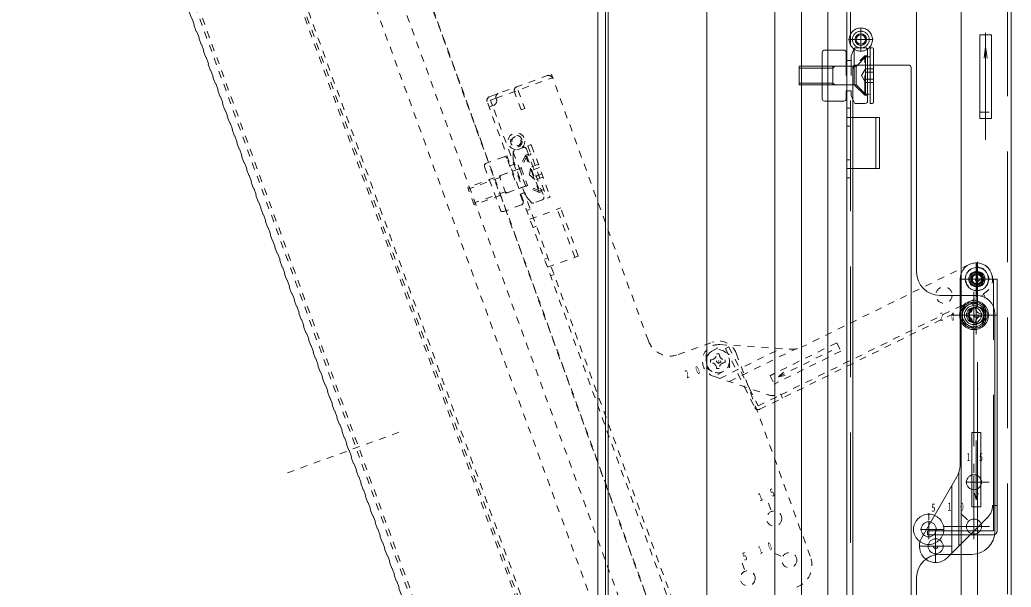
# Model space of a CAD drawing. Units: millimetres, scale not verified. Extents: x -63 to 62, y -56 to 57.
# Drawn here: x 24.46 to 38.68, y 11.03 to 19.17 of the extents above; entities that cross this region are included whole.
import ezdxf
from ezdxf.enums import TextEntityAlignment as Align

# ---------------------------------------------------------------- set-up
doc = ezdxf.new("R2010")
doc.units = ezdxf.units.MM
doc.header["$LTSCALE"] = 0.125
doc.header["$PDMODE"] = 32
doc.header["$PDSIZE"] = 0.0625
for name, pattern in [('USER1', [50.8, 31.75, -6.35, 6.35, -6.35]), ('USER2', [6.36, 0.01, -6.35]), ('USER3', [19.05, 12.7, -6.35]), ('USER4', [63.5, 31.75, -6.35, 6.35, -6.35, 6.35, -6.35]), ('USER5', [1.4, 0.7, -0.7])]:
    doc.linetypes.add(name, pattern=pattern)
doc.layers.add('0-5_GAIKEI', color=7, linetype='USER5', lineweight=18)
doc.layers.add('0-7_S3', color=3, linetype='USER5', lineweight=18)
doc.styles.add('ＭＳ ゴシック', font='')
doc.styles.get('ＭＳ ゴシック').set_extended_font_data('MS Gothic')

msp = doc.modelspace()

# ---------------------------------------------------------------- linework, layer by layer
at = {"layer": '0-5_GAIKEI', "linetype": 'Continuous'}
for p, q in [((34.313, 29.6289), (34.313, 1.4956)), ((32.7482, 1.747), (32.7482, 29.3776)), ((36.0497, 8.7957), (36.0497, 23.4738))]:
    msp.add_line(p, q, dxfattribs=at)
at = {"layer": '0-5_GAIKEI', "color": 1, "linetype": 'Continuous'}
for p, q in [((32.8575, 1.5993), (32.8575, 29.5252)), ((32.8959, 29.5252), (32.8959, 1.5993)), ((35.2854, 23.2155), (35.2854, 7.5124)), ((35.6681, 7.6274), (35.6681, 23.1005)), ((36.0497, 19.0399), (36.0497, 19.3935))]:
    msp.add_line(p, q, dxfattribs=at)
at = {"layer": '0-5_GAIKEI'}
for p, q in [((25.8074, 26.7232), (35.42, 0.3129)), ((25.8387, 26.7346), (35.4513, 0.3243)), ((34.0495, -0.0755), (24.5079, 26.1399)), ((24.5439, 26.153), (34.0856, -0.0624)), ((33.8963, 0.0258), (24.4557, 25.9637)), ((24.4613, 25.9658), (33.9019, 0.0279)), ((29.5713, 21.543), (34.5832, 7.7728)), ((34.5864, 7.7782), (29.5758, 21.5447)), ((30.9666, 17.7236), (29.6608, 21.3112)), ((30.9666, 17.7236), (29.6608, 21.3112)), ((34.6274, 6.5498), (29.3449, 21.0633)), ((28.946, 21.0405), (34.3072, 6.3108)), ((30.9666, 17.7236), (29.7817, 20.979)), ((31.1937, 18.071), (32.0812, 18.394)), ((33.4733, 14.5691), (32.0812, 18.394)), ((31.647, 17.8813), (31.552, 18.1423)), ((31.6042, 18.1613), (31.6992, 17.9003)), ((36.3333, 3.7875), (31.1604, 17.9999)), ((31.1882, 17.9236), (31.254, 17.9475)), ((31.2383, 17.9418), (31.2098, 18.0201)), ((36.3561, 3.8809), (31.2383, 17.9418)), ((31.2881, 18.0486), (31.2938, 18.033)), ((31.647, 17.8813), (31.6992, 17.9003)), ((31.0875, 17.3913), (30.9666, 17.7236)), ((31.7766, 17.3786), (31.7453, 17.3672)), ((31.7453, 17.3672), (32.0189, 16.6155)), ((31.798, 17.3687), (32.0602, 16.6483)), ((31.5316, 17.1657), (31.5316, 17.2661)), ((31.5349, 17.2805), (31.6684, 16.9136)), ((31.6797, 17.3433), (31.5535, 17.2974)), ((31.7283, 17.2192), (31.651, 17.0533)), ((31.7509, 17.2451), (31.7117, 17.2309)), ((31.7117, 17.2309), (31.8086, 16.9646)), ((31.7224, 17.3234), (31.9732, 16.6343)), ((31.7753, 17.2363), (31.7283, 17.2192)), ((31.7283, 17.2192), (31.9108, 16.718)), ((31.123, 17.0698), (31.351, 16.4433)), ((31.4029, 17.2071), (31.1429, 17.1125)), ((31.5596, 16.874), (31.4456, 17.1872)), ((31.5544, 17.1027), (31.4855, 17.0776)), ((31.6285, 16.8991), (31.5316, 17.1653)), ((31.8955, 17.1007), (31.786, 17.0608)), ((31.6435, 17.0464), (30.8812, 16.7689)), ((31.621, 17.0382), (31.1914, 16.8818)), ((31.4266, 16.6837), (31.3354, 16.9343)), ((31.344, 16.9108), (31.3589, 16.9428)), ((31.6482, 17.0494), (31.7402, 16.7966)), ((31.7663, 16.9492), (31.786, 17.0608)), ((31.7663, 16.9492), (31.8531, 16.8764)), ((31.9123, 17.0546), (31.8028, 17.0147)), ((31.9055, 16.6984), (31.8086, 16.9646)), ((31.9459, 16.9624), (31.8363, 16.9225)), ((31.344, 16.9108), (30.8897, 16.7454)), ((31.7347, 16.7958), (30.9724, 16.5184)), ((31.7133, 16.788), (31.2826, 16.6313)), ((31.9108, 16.718), (31.7449, 16.7954)), ((31.9627, 16.9162), (31.8531, 16.8764)), ((30.9724, 16.5184), (30.8812, 16.7689)), ((31.4181, 16.7072), (30.9638, 16.5418)), ((31.4181, 16.7072), (31.4501, 16.6922)), ((31.7026, 16.6955), (31.6337, 16.6704)), ((31.6337, 16.6704), (31.6736, 16.5607)), ((31.6431, 16.6738), (31.6932, 16.692)), ((31.7026, 16.6955), (31.7254, 16.6328)), ((31.9447, 16.7126), (31.9055, 16.6984)), ((31.9577, 16.7351), (31.9108, 16.718)), ((31.6537, 16.518), (31.3937, 16.4234)), ((31.7257, 16.6325), (31.7902, 16.5556)), ((31.9533, 16.5916), (31.8272, 16.5457)), ((32.0503, 16.6269), (32.0189, 16.6155)), ((31.7286, 16.4389), (31.7787, 16.4571)), ((31.7742, 16.3136), (32.2159, 16.4743)), ((32.4166, 15.767), (32.1658, 16.4561)), ((32.4667, 15.7852), (32.2159, 16.4743)), ((31.817, 16.1961), (31.8671, 16.2144)), ((31.9823, 15.7419), (32.0324, 15.7602)), ((32.025, 15.6245), (32.4667, 15.7852)), ((38.0749, 15.6626), (35.6794, 14.481)), ((32.0706, 15.4992), (32.1208, 15.5174)), ((35.3726, 13.7944), (38.2873, 15.2322)), ((38.2814, 15.2441), (38.3109, 15.1843)), ((35.0704, 13.5858), (38.3109, 15.1843)), ((33.9006, 14.3699), (34.3924, 14.5488)), ((34.4975, 14.5135), (35.5102, 14.4473)), ((36.1757, 14.5399), (35.219, 14.068)), ((36.1757, 14.5399), (36.2347, 14.4203)), ((34.4699, 14.4683), (34.3033, 14.3721)), ((34.3033, 14.3721), (34.3033, 14.1797)), ((34.4502, 14.3792), (34.4896, 14.3792)), ((34.6366, 14.3721), (34.4699, 14.4683)), ((34.4988, 14.0287), (35.3665, 14.4567)), ((34.5801, 14.4591), (34.628, 14.4827)), ((34.5801, 14.4591), (34.8515, 13.909)), ((34.628, 14.4827), (34.9229, 13.8848)), ((34.6327, 13.9832), (35.5787, 14.4499)), ((34.6366, 14.1797), (34.6366, 14.3721)), ((34.7341, 14.3895), (35.8001, 11.4608)), ((36.2347, 14.4203), (35.2781, 13.9484)), ((35.3382, 14.0525), (36.1032, 14.4298)), ((34.3666, 14.2956), (34.3666, 14.2562)), ((34.5733, 14.2956), (34.5733, 14.2562)), ((34.3033, 14.1797), (34.4699, 14.0834)), ((34.4502, 14.1726), (34.4896, 14.1726)), ((34.4699, 14.0834), (34.6366, 14.1797)), ((35.3382, 14.0525), (35.4136, 14.1186)), ((34.4073, 14.0597), (35.1885, 13.7947)), ((35.219, 14.068), (35.2781, 13.9484)), ((35.3382, 14.0525), (35.436, 14.0718)), ((34.8515, 13.909), (34.9989, 13.6101)), ((34.9229, 13.8848), (35.0468, 13.6337)), ((35.3667, 13.8064), (35.3962, 13.7466)), ((38.202, 13.88), (38.2024, 13.88)), ((35.0468, 13.6337), (35.3726, 13.7944)), ((28.2957, 12.6744), (29.9259, 13.2677)), ((35.2325, 12.1432), (35.1869, 12.2685)), ((35.3746, 11.4771), (35.2537, 11.5335)), ((34.8527, 11.2862), (34.8185, 11.3802))]:
    msp.add_line(p, q, dxfattribs=at)
for points in [[(35.9032, 1.9259), (35.0602, 1.5328), (27.6788, 21.8131)], [(31.2098, 18.0201), (31.2881, 18.0486), (32.0994, 18.3439)], [(31.7117, 17.2309), (31.6221, 17.0386), (31.6677, 16.9133)], [(31.9055, 16.6984), (31.7133, 16.788), (31.6677, 16.9133)]]:
    msp.add_lwpolyline(points, dxfattribs=at)
for centre, radius in [((31.5802, 17.4313), 0.12), ((31.5802, 17.4313), 0.0833), ((31.5802, 17.4313), 0.0667), ((38.1902, 15.4581), 0.1667), ((38.1782, 15.4534), 0.1083), ((38.1902, 15.4581), 0.0833), ((37.7148, 15.2248), 0.1167), ((34.4699, 14.2759), 0.1667), ((35.2781, 12.0179), 0.1083), ((35.4954, 11.4208), 0.1083), ((34.8983, 11.1609), 0.1083)]:
    msp.add_circle(centre, radius, dxfattribs=at)
for centre, radius, start, end in [((32.0413, 18.3086), 0.0667, 20, 110), ((31.6042, 18.1613), 0.0556, 110, 200), ((31.2127, 18.0188), 0.0556, 110, 200), ((31.3382, 18.0669), 0.0533, 110, 200), ((31.2312, 18.0102), 0.0667, 290, 20), ((31.7823, 17.363), 0.0167, 20, 110), ((31.5649, 17.2661), 0.0333, 110, 180), ((31.6911, 17.312), 0.0333, 20, 110), ((31.7696, 17.2519), 0.0167, 290, 20), ((31.1543, 17.0812), 0.0333, 110, 200), ((31.4143, 17.1758), 0.0333, 20, 110), ((31.6389, 17.0589), 0.0133, 290, 335), ((31.7392, 16.7833), 0.0133, 65, 110), ((31.9634, 16.7194), 0.0167, 20, 110), ((32.0446, 16.6426), 0.0167, 290, 20), ((31.6423, 16.5493), 0.0333, 290, 20), ((31.8158, 16.577), 0.0333, 220, 290), ((31.9419, 16.6229), 0.0333, 290, 20), ((31.3823, 16.4547), 0.0333, 200, 290), ((38.1782, 15.4534), 0.2333, 296.2563, 116.2563), ((33.7866, 14.6831), 0.3333, 200, 290), ((34.4823, 14.2807), 0.2333, 86.2563, 251.2563), ((34.4836, 14.2983), 0.2667, 20, 110), ((34.3666, 14.3792), 0.0837, 270, 0), ((34.5733, 14.3792), 0.0837, 180, 270), ((35.5319, 14.7799), 0.3333, 266.2563, 296.2563), ((34.3666, 14.1726), 0.0837, 0, 90), ((34.5733, 14.1726), 0.0837, 90, 180), ((35.2635, 14.0156), 0.2333, 251.2563, 296.2563), ((35.0468, 13.6337), 0.0533, 206.2563, 296.2563), ((35.4869, 11.3468), 0.3333, 290, 20)]:
    msp.add_arc(centre, radius, start, end, dxfattribs=at)
for p in [(38.2021, 15.4628), (34.4823, 14.2807)]:
    msp.add_point(p, dxfattribs=at)
at = {"layer": '0-7_S3', "linetype": 'Continuous'}
for p, q in [((38.6782, 3.3605), (38.6782, 19.9871)), ((36.3215, 4.4438), (36.3215, 19.5684)), ((37.3215, 15.5534), (37.3215, 19.6238)), ((37.9615, 3.7238), (37.9615, 19.6238)), ((36.5848, 18.7738), (36.4506, 18.7738)), ((36.6881, 18.7738), (36.6547, 18.7738)), ((36.6547, 18.7738), (36.6547, 17.9738)), ((38.3115, 18.7905), (38.2897, 18.6252)), ((38.3115, 18.7905), (38.3333, 18.6252)), ((38.3115, 17.9238), (38.3115, 18.7905)), ((35.9682, 18.7071), (35.9682, 18.0405)), ((36.2782, 18.7405), (36.0015, 18.7405)), ((36.3115, 18.3738), (36.3115, 18.7071)), ((36.3848, 18.3738), (36.3848, 18.6571)), ((36.385, 18.6575), (36.4193, 18.7519)), ((36.4273, 18.7643), (36.4273, 18.3738)), ((36.5881, 18.6405), (36.4587, 18.511)), ((36.5881, 18.6405), (36.5881, 18.1071)), ((36.6381, 18.6405), (36.5881, 18.6405)), ((36.6182, 18.7405), (36.6182, 18.0071)), ((36.7047, 18.7571), (36.7047, 17.9905)), ((35.6381, 18.2405), (35.6381, 18.5071)), ((36.4493, 18.5071), (35.6381, 18.5071)), ((36.1215, 18.4821), (36.1465, 18.5071)), ((36.1215, 18.2405), (36.1215, 18.5071)), ((36.3848, 18.5905), (36.3115, 18.5905)), ((36.4082, 18.4767), (36.4553, 18.5238)), ((36.4082, 18.4905), (36.4082, 4.7238)), ((37.2082, 18.5238), (36.4415, 18.5238)), ((36.4548, 18.5083), (36.4548, 18.2393)), ((37.2415, 4.7238), (37.2415, 18.4905)), ((36.1215, 18.4821), (35.6381, 18.4821)), ((36.5765, 18.0905), (36.5765, 18.3738)), ((36.1215, 18.2655), (35.6381, 18.2655)), ((36.4493, 18.2405), (35.6381, 18.2405)), ((36.4265, 18.2405), (35.9682, 18.2405)), ((36.1215, 18.2655), (36.1465, 18.2405)), ((36.5881, 18.1071), (36.4587, 18.2366)), ((36.3115, 18.1571), (36.3115, 18.0405)), ((36.3848, 18.1571), (36.3115, 18.1571)), ((36.3848, 18.1571), (36.3848, 18.0905)), ((36.385, 18.0901), (36.4193, 17.9957)), ((36.6182, 18.0905), (36.5765, 18.0905)), ((36.6381, 18.1071), (36.5881, 18.1071)), ((36.2782, 18.0071), (36.0015, 18.0071)), ((36.5848, 17.9738), (36.4506, 17.9738)), ((36.6881, 17.9738), (36.6547, 17.9738)), ((37.9448, 15.4534), (37.9448, 12.7822)), ((38.4115, 15.4534), (38.4782, 15.4534)), ((38.4782, 11.84), (38.4782, 15.4534)), ((37.6548, 15.22), (38.1782, 15.22)), ((38.1448, 15.1292), (37.9782, 15.0329)), ((38.3115, 15.0329), (38.1448, 15.1292)), ((38.0115, 14.9367), (37.8782, 14.9367)), ((37.9782, 15.0329), (37.9782, 14.8405)), ((38.0415, 14.9564), (38.0415, 14.917)), ((38.1252, 15.04), (38.1645, 15.04)), ((38.2482, 14.9564), (38.2482, 14.917)), ((38.3115, 14.8405), (38.3115, 15.0329)), ((38.4448, 14.9534), (38.4448, 11.8367)), ((37.9782, 14.8405), (38.1448, 14.7443)), ((38.1252, 14.8334), (38.1645, 14.8334)), ((38.1448, 14.7443), (38.3115, 14.8405)), ((38.1947, 13.8706), (38.1951, 13.8706)), ((38.1782, 12.2867), (38.1782, 13.1397)), ((38.1448, 12.6722), (38.1448, 12.8055)), ((37.9282, 11.6234), (37.9282, 12.6782)), ((37.3928, 11.7367), (37.9002, 12.6156)), ((37.8282, 11.5234), (37.8282, 12.4909)), ((38.1782, 12.2867), (38.1522, 12.3836)), ((38.1782, 12.2867), (38.2041, 12.383)), ((37.4948, 11.9967), (37.4948, 12.0967)), ((38.0506, 11.9977), (37.9563, 12.0919)), ((38.4115, 12.2034), (38.4782, 12.2034)), ((38.4248, 11.84), (38.4248, 12.2034)), ((37.7598, 11.4551), (38.3432, 12.0384)), ((38.1448, 11.84), (38.4248, 11.84)), ((38.0915, 11.7867), (38.4248, 11.7867)), ((37.6548, 11.5034), (38.1115, 11.5034)), ((37.3215, 11.17), (37.3215, 6.7749))]:
    msp.add_line(p, q, dxfattribs=at)
at = {"layer": '0-7_S3', "linetype": 'USER3'}
for p, q in [((36.3748, 4.5238), (36.3748, 19.4871)), ((38.6248, 3.7905), (38.6248, 19.5571)), ((36.5315, 18.3738), (36.5881, 18.472)), ((36.5315, 18.3738), (36.5881, 18.2757)), ((36.7047, 18.472), (36.5881, 18.472)), ((36.7047, 18.4229), (36.5881, 18.4229)), ((36.7047, 18.3247), (36.5881, 18.3247)), ((36.7047, 18.2757), (36.5881, 18.2757)), ((36.3215, 18.1571), (36.3748, 18.1571)), ((36.3215, 17.9071), (36.3748, 17.9071)), ((36.3215, 17.7738), (36.7915, 17.7738)), ((36.3215, 17.6488), (36.3748, 17.6488)), ((36.7382, 17.0405), (36.7382, 17.7738)), ((36.7915, 17.0405), (36.7915, 17.7738)), ((36.3215, 17.1655), (36.3748, 17.1655)), ((36.3215, 17.0405), (36.7915, 17.0405)), ((36.3215, 16.9071), (36.3748, 16.9071)), ((38.4248, 12.2034), (38.4248, 15.4534)), ((37.4782, 11.84), (38.1448, 11.84)), ((37.4782, 11.7867), (38.0915, 11.7867))]:
    msp.add_line(p, q, dxfattribs=at)
at = {"layer": '0-7_S3', "linetype": 'USER1'}
for p, q in [((36.5215, 18.7273), (36.5215, 19.0548)), ((38.3115, 17.4512), (38.3115, 18.9893)), ((36.3454, 18.8905), (36.7005, 18.8905)), ((38.1782, 15.6867), (38.1782, 14.666)), ((38.1865, 15.2017), (38.1865, 15.6917)), ((38.1948, 3.9412), (38.1948, 15.7029)), ((37.9448, 15.4534), (38.4115, 15.4534)), ((38.4282, 15.4534), (37.9615, 15.4534)), ((37.9677, 15.4534), (38.4155, 15.4534)), ((37.9714, 15.4534), (38.4192, 15.4534)), ((38.1448, 15.27), (38.1448, 14.6034)), ((38.1448, 15.0973), (38.1448, 13.0562)), ((38.4782, 14.9367), (37.8115, 14.9367)), ((37.9448, 14.9367), (38.4115, 14.9367)), ((38.4282, 14.9367), (37.9615, 14.9367)), ((38.1448, 14.9367), (38.4782, 14.9367)), ((38.0282, 12.5388), (38.3608, 12.5388)), ((38.1448, 12.6265), (38.1448, 11.7208)), ((37.4948, 11.98), (37.4948, 11.7241)), ((37.3767, 11.8634), (37.7139, 11.8634)), ((37.5948, 11.3867), (37.5948, 11.8534)), ((37.7139, 11.9034), (38.3655, 11.9034)), ((37.8282, 11.62), (37.3615, 11.62))]:
    msp.add_line(p, q, dxfattribs=at)
at = {"layer": '0-7_S3', "linetype": 'USER4'}
for p, q in [((38.2282, 18.9571), (38.3948, 18.9571)), ((38.2282, 17.7571), (38.2282, 18.9571)), ((38.3948, 17.7571), (38.3948, 18.9571)), ((38.2282, 17.7571), (38.3948, 17.7571)), ((38.1115, 13.2534), (38.2449, 13.2534)), ((38.1115, 13.2534), (38.1115, 12.1867)), ((38.2449, 13.2534), (38.2449, 12.1867)), ((38.1115, 12.1867), (38.2449, 12.1867))]:
    msp.add_line(p, q, dxfattribs=at)
at = {"layer": '0-7_S3', "linetype": 'USER2'}
for p, q in [((36.6182, 18.6571), (36.5765, 18.6571)), ((36.5765, 18.6571), (36.5765, 18.3738)), ((36.4253, 18.5071), (35.9682, 18.5071)), ((37.4782, 11.7867), (37.4782, 11.84))]:
    msp.add_line(p, q, dxfattribs=at)
msp.add_lwpolyline([(36.5765, 18.6571), (36.4265, 18.5071), (36.4265, 18.3738)], dxfattribs=at)
at = {"layer": '0-7_S3', "linetype": 'Continuous'}
msp.add_lwpolyline([(36.5765, 18.0905), (36.4265, 18.2405), (36.4265, 18.3738)], dxfattribs=at)
at = {"layer": '0-7_S3', "linetype": 'USER4'}
for centre, radius in [((36.5215, 18.8905), 0.1667), ((37.4948, 11.8634), 0.2167)]:
    msp.add_circle(centre, radius, dxfattribs=at)
at = {"layer": '0-7_S3', "linetype": 'USER3'}
for centre, radius in [((36.5215, 18.8905), 0.12), ((38.1865, 15.4534), 0.0667)]:
    msp.add_circle(centre, radius, dxfattribs=at)
at = {"layer": '0-7_S3', "linetype": 'Continuous'}
for centre, radius in [((36.5215, 18.8905), 0.0833), ((36.5215, 18.8905), 0.0667), ((38.1865, 15.4534), 0.1667), ((38.1782, 15.4534), 0.1083), ((38.1948, 15.4534), 0.1083), ((38.1865, 15.4534), 0.1), ((38.1865, 15.4534), 0.0833), ((38.1448, 14.9367), 0.2083), ((38.1448, 14.9367), 0.1667), ((38.1448, 14.9367), 0.1367), ((38.1448, 14.9367), 0.1083), ((38.1782, 14.9367), 0.1167), ((38.1948, 14.9367), 0.1167), ((38.1448, 12.5388), 0.1083), ((37.4948, 11.8634), 0.1083), ((38.1448, 11.9034), 0.1083), ((37.5948, 11.62), 0.1083)]:
    msp.add_circle(centre, radius, dxfattribs=at)
for centre, radius, start, end in [((36.4506, 18.7405), 0.0333, 90, 160), ((36.5848, 18.7405), 0.0333, 0, 90), ((36.6881, 18.7571), 0.0167, 0, 90), ((36.0015, 18.7071), 0.0333, 90, 180), ((36.2782, 18.7071), 0.0333, 0, 90), ((36.6381, 18.6571), 0.0167, 270, 0), ((36.4415, 18.4905), 0.0333, 90, 180), ((36.4493, 18.5205), 0.0133, 270, 315), ((37.2082, 18.4905), 0.0333, 0, 90), ((36.4493, 18.2271), 0.0133, 45, 90), ((36.6381, 18.0905), 0.0167, 0, 90), ((36.0015, 18.0405), 0.0333, 180, 270), ((36.2782, 18.0405), 0.0333, 270, 0), ((36.4506, 18.0071), 0.0333, 200, 270), ((36.5848, 18.0071), 0.0333, 270, 0), ((36.6881, 17.9905), 0.0167, 270, 0), ((38.1782, 15.4534), 0.2333, 0, 180), ((37.6548, 15.5534), 0.3333, 180, 270), ((38.1782, 14.9534), 0.2667, 0, 90), ((38.1448, 14.9367), 0.19, 91.30559, 148.69441), ((38.1448, 14.9367), 0.19, 31.30559, 88.69441), ((38.1448, 14.9367), 0.19, 151.30559, 208.69441), ((38.0415, 15.04), 0.0837, 270, 0), ((38.2482, 15.04), 0.0837, 180, 270), ((38.1448, 14.9367), 0.19, 331.30559, 28.69441), ((38.1448, 14.9367), 0.19, 211.30559, 268.69441), ((38.0415, 14.8334), 0.0837, 0, 90), ((38.1448, 14.9367), 0.19, 271.30559, 328.69441), ((38.2482, 14.8334), 0.0837, 90, 180), ((37.6115, 12.7822), 0.3333, 330, 0), ((38.1782, 12.2034), 0.2333, 315, 0), ((38.1115, 11.8367), 0.3333, 270, 0), ((38.4248, 11.84), 0.0533, 270, 0), ((37.5948, 11.62), 0.2333, 150, 315), ((37.6548, 11.17), 0.3333, 90, 180)]:
    msp.add_arc(centre, radius, start, end, dxfattribs=at)
at = {"layer": '0-7_S3'}
for p in [(38.1948, 15.4534), (38.1782, 14.9367), (37.5948, 11.62)]:
    msp.add_point(p, dxfattribs=at)

# ---------------------------------------------------------------- texts
at = {"layer": '0-5_GAIKEI', "char_height": 0.1173, "attachment_point": 7, "rotation": 20, "style": 'ＭＳ ゴシック'}
for s, insert in [('\\T3.4;\\W0.5;20', (34.0249, 14.0284)), ('\\T3.4;\\W0.55;15', (35.0766, 12.2652)), ('\\T3.4;\\W0.45;10', (35.0781, 11.5081)), ('\\T3.4;\\W0.6;\\~5', (34.6654, 11.3435))]:
    msp.add_mtext(s, dxfattribs=dict(at, insert=insert))
at = {"layer": '0-7_S3', "color": 7, "style": 'ＭＳ ゴシック', "width": 0.75}
msp.add_text('Ｔ', height=0.1443, rotation=90, dxfattribs=at).set_placement((38.4099, 17.7768), align=Align.BOTTOM_LEFT)
at = {"layer": '0-7_S3', "color": 7, "char_height": 0.1173, "attachment_point": 7, "style": 'ＭＳ ゴシック'}
for s, insert in [('\\T3.4;\\W0.5;20', (37.6549, 14.8567)), ('\\T3.4;\\W0.55;15', (38.0401, 12.8401)), ('\\T3.4;\\W0.55;10', (37.766, 12.1281)), ('\\T3.4;\\W0.6;\\~5', (37.3384, 12.1146))]:
    msp.add_mtext(s, dxfattribs=dict(at, insert=insert))

doc.saveas('drawing.dxf')
